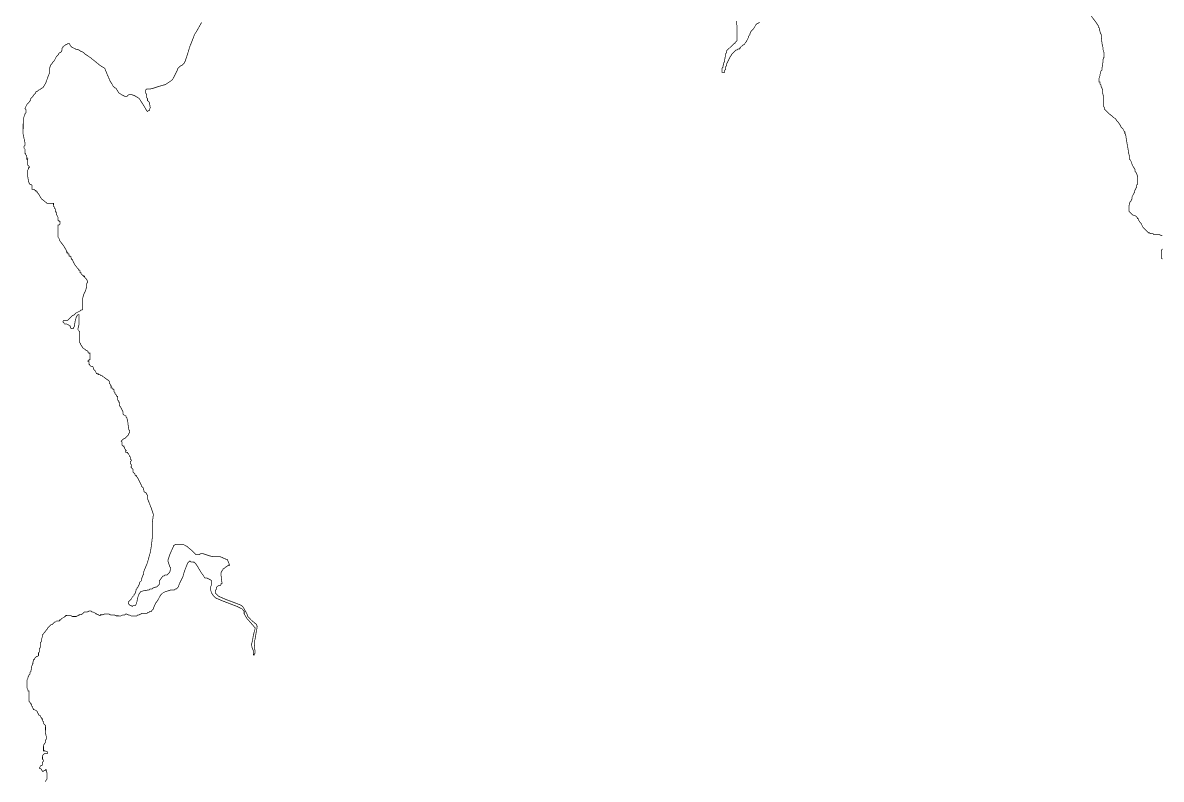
# Model space of a CAD drawing. Header units: metres. Extents: x 290190 to 339802, y 1811045 to 1991312.
# Drawn here: x 317083 to 321992, y 1872036 to 1875296 of the extents above; entities that cross this region are included whole.
import ezdxf

# ---------------------------------------------------------------- set-up
doc = ezdxf.new("R2010")
doc.units = ezdxf.units.M
doc.header["$MEASUREMENT"] = 0
doc.layers.add('HAZARDS LINE', color=1, linetype='Continuous')

msp = doc.modelspace()

# ---------------------------------------------------------------- linework, layer by layer
at = {"layer": 'HAZARDS LINE', "lineweight": 18}
for points in [[(317179.5, 1872025, 3.02, 3.02, 0), (317187.6, 1872037, 3.02, 3.02, 0), (317187.7, 1872049.1, 3.02, 3.02, 0), (317187.7, 1872061.1, 3.02, 3.02, 0), (317183.8, 1872073.2, 3.02, 3.02, 0), (317183.8, 1872077.3, 3.02, 3.02, 0), (317179.8, 1872077.3, 3.02, 3.02, 0), (317179.8, 1872073.3, 3.02, 3.02, 0), (317175.7, 1872073.3, 3.02, 3.02, 0), (317171.7, 1872069.3, 3.02, 3.02, 0), (317167.7, 1872069.3, 3.02, 3.02, 0), (317163.7, 1872077.4, 3.02, 3.02, 0), (317159.7, 1872081.5, 3.02, 3.02, 0), (317155.7, 1872081.5, 3.02, 3.02, 0), (317155.7, 1872085.5, 3.02, 3.02, 0), (317159.8, 1872093.5, 3.02, 3.02, 0), (317163.8, 1872093.5, 3.02, 3.02, 0), (317167.8, 1872097.5, 3.02, 3.02, 0), (317167.9, 1872101.5, 3.02, 3.02, 0), (317167.9, 1872109.6, 3.02, 3.02, 0), (317172, 1872113.6, 3.02, 3.02, 0), (317172, 1872117.6, 3.02, 3.02, 0), (317168, 1872121.7, 3.02, 3.02, 0), (317168, 1872129.7, 3.02, 3.02, 0), (317168.1, 1872133.8, 3.02, 3.02, 0), (317168.1, 1872137.8, 3.02, 3.02, 0), (317172.1, 1872141.8, 3.02, 3.02, 0), (317176.2, 1872145.8, 3.02, 3.02, 0), (317180.2, 1872145.8, 3.02, 3.02, 0), (317184.2, 1872145.7, 3.02, 3.02, 0), (317188.3, 1872145.7, 3.02, 3.02, 0), (317188.3, 1872149.7, 3.02, 3.02, 0), (317188.3, 1872153.8, 3.02, 3.02, 0), (317184.3, 1872153.8, 3.02, 3.02, 0), (317180.3, 1872157.8, 3.02, 3.02, 0), (317172.2, 1872157.9, 3.02, 3.02, 0), (317172.3, 1872161.9, 3.02, 3.02, 0), (317172.3, 1872170, 3.02, 3.02, 0), (317172.3, 1872174, 3.02, 3.02, 0), (317172.4, 1872178, 3.02, 3.02, 0), (317172.4, 1872182, 3.02, 3.02, 0), (317180.5, 1872194.1, 3.02, 3.02, 0), (317180.6, 1872202.1, 3.02, 3.02, 0), (317184.7, 1872210.2, 3.02, 3.02, 0), (317184.7, 1872218.2, 3.02, 3.02, 0), (317180.8, 1872234.3, 3.02, 3.02, 0), (317180.8, 1872238.4, 3.02, 3.02, 0), (317180.8, 1872242.4, 3.02, 3.02, 0), (317180.9, 1872250.5, 3.02, 3.02, 0), (317180.9, 1872254.5, 3.02, 3.02, 0), (317180.9, 1872258.5, 3.02, 3.02, 0), (317181, 1872262.5, 3.02, 3.02, 0), (317181, 1872266.6, 3.02, 3.02, 0), (317177, 1872270.6, 3.02, 3.02, 0), (317173, 1872274.7, 3.02, 3.02, 0), (317173, 1872278.7, 3.02, 3.02, 0), (317173, 1872282.7, 3.02, 3.02, 0), (317169, 1872286.8, 3.02, 3.02, 0), (317169.1, 1872294.8, 3.02, 3.02, 0), (317165.1, 1872294.8, 3.02, 3.02, 0), (317165.1, 1872298.9, 3.02, 3.02, 0), (317161.1, 1872302.9, 3.02, 3.02, 0), (317157.1, 1872311, 3.02, 3.02, 0), (317153.1, 1872311, 3.02, 3.02, 0), (317149.1, 1872319.1, 3.02, 3.02, 0), (317145.1, 1872323.2, 3.02, 3.02, 0), (317145.1, 1872327.2, 3.02, 3.02, 0), (317141.1, 1872331.2, 3.02, 3.02, 0), (317133.1, 1872335.3, 3.02, 3.02, 0), (317129.1, 1872335.3, 3.02, 3.02, 0), (317129.1, 1872339.4, 3.02, 3.02, 0), (317125.1, 1872343.4, 3.02, 3.02, 0), (317125.1, 1872347.5, 3.02, 3.02, 0), (317121.1, 1872351.5, 3.02, 3.02, 0), (317121.2, 1872355.5, 3.02, 3.02, 0), (317121.2, 1872359.6, 3.02, 3.02, 0), (317117.2, 1872359.6, 3.02, 3.02, 0), (317113.2, 1872367.7, 3.02, 3.02, 0), (317109.2, 1872371.7, 3.02, 3.02, 0), (317109.2, 1872375.7, 3.02, 3.02, 0), (317109.2, 1872379.8, 3.02, 3.02, 0), (317109.3, 1872383.8, 3.02, 3.02, 0), (317109.3, 1872387.8, 3.02, 3.02, 0), (317109.3, 1872395.9, 3.02, 3.02, 0), (317109.4, 1872403.9, 3.02, 3.02, 0), (317109.4, 1872408, 3.02, 3.02, 0), (317109.4, 1872412, 3.02, 3.02, 0), (317109.5, 1872416, 3.02, 3.02, 0), (317105.4, 1872416, 3.02, 3.02, 0), (317105.5, 1872420.1, 3.02, 3.02, 0), (317101.5, 1872428.1, 3.02, 3.02, 0), (317101.5, 1872432.2, 3.02, 3.02, 0), (317101.5, 1872436.2, 3.02, 3.02, 0), (317101.6, 1872444.2, 3.02, 3.02, 0), (317101.6, 1872448.3, 3.02, 3.02, 0), (317101.7, 1872456.3, 3.02, 3.02, 0), (317101.7, 1872460.4, 3.02, 3.02, 0), (317101.7, 1872464.4, 3.02, 3.02, 0), (317105.8, 1872472.4, 3.02, 3.02, 0), (317105.8, 1872476.4, 3.02, 3.02, 0), (317109.9, 1872484.5, 3.02, 3.02, 0), (317113.9, 1872488.5, 3.02, 3.02, 0), (317114, 1872496.5, 3.02, 3.02, 0), (317118, 1872500.5, 3.02, 3.02, 0), (317122.2, 1872524.7, 3.02, 3.02, 0), (317126.3, 1872532.7, 3.02, 3.02, 0), (317126.4, 1872540.7, 3.02, 3.02, 0), (317130.4, 1872548.8, 3.02, 3.02, 0), (317130.5, 1872552.8, 3.02, 3.02, 0), (317134.5, 1872552.8, 3.02, 3.02, 0), (317134.5, 1872556.8, 3.02, 3.02, 0), (317138.6, 1872560.8, 3.02, 3.02, 0), (317142.6, 1872564.8, 3.02, 3.02, 0), (317146.6, 1872564.8, 3.02, 3.02, 0), (317150.7, 1872568.8, 3.02, 3.02, 0), (317150.7, 1872572.8, 3.02, 3.02, 0), (317150.7, 1872576.8, 3.02, 3.02, 0), (317150.8, 1872580.9, 3.02, 3.02, 0), (317154.8, 1872584.9, 3.02, 3.02, 0), (317154.8, 1872588.9, 3.02, 3.02, 0), (317154.9, 1872596.9, 3.02, 3.02, 0), (317159, 1872605, 3.02, 3.02, 0), (317159.1, 1872625.1, 3.02, 3.02, 0), (317163.2, 1872629.1, 3.02, 3.02, 0), (317163.2, 1872637.2, 3.02, 3.02, 0), (317167.3, 1872649.2, 3.02, 3.02, 0), (317167.3, 1872653.2, 3.02, 3.02, 0), (317167.4, 1872657.3, 3.02, 3.02, 0), (317171.4, 1872661.3, 3.02, 3.02, 0), (317183.6, 1872677.3, 3.02, 3.02, 0), (317187.6, 1872681.3, 3.02, 3.02, 0), (317191.7, 1872689.3, 3.02, 3.02, 0), (317195.8, 1872693.3, 3.02, 3.02, 0), (317199.8, 1872697.3, 3.02, 3.02, 0), (317203.9, 1872701.3, 3.02, 3.02, 0), (317207.9, 1872701.3, 3.02, 3.02, 0), (317212, 1872705.3, 3.02, 3.02, 0), (317216, 1872709.3, 3.02, 3.02, 0), (317220.1, 1872713.3, 3.02, 3.02, 0), (317224.1, 1872713.3, 3.02, 3.02, 0), (317228.1, 1872717.3, 3.02, 3.02, 0), (317240.2, 1872717.2, 3.02, 3.02, 0), (317240.2, 1872721.2, 3.02, 3.02, 0), (317244.3, 1872721.2, 3.02, 3.02, 0), (317248.3, 1872725.2, 3.02, 3.02, 0), (317252.4, 1872729.2, 3.02, 3.02, 0), (317260.4, 1872733.2, 3.02, 3.02, 0), (317264.5, 1872737.2, 3.02, 3.02, 0), (317268.5, 1872737.2, 3.02, 3.02, 0), (317268.5, 1872741.2, 3.02, 3.02, 0), (317272.6, 1872741.2, 3.02, 3.02, 0), (317276.6, 1872741.1, 3.02, 3.02, 0), (317284.7, 1872741.1, 3.02, 3.02, 0), (317288.7, 1872741.1, 3.02, 3.02, 0), (317296.7, 1872737, 3.02, 3.02, 0), (317304.8, 1872736.9, 3.02, 3.02, 0), (317308.8, 1872736.9, 3.02, 3.02, 0), (317312.8, 1872736.9, 3.02, 3.02, 0), (317320.9, 1872740.9, 3.02, 3.02, 0), (317324.9, 1872740.8, 3.02, 3.02, 0), (317324.9, 1872744.9, 3.02, 3.02, 0), (317329, 1872744.8, 3.02, 3.02, 0), (317333, 1872744.8, 3.02, 3.02, 0), (317341.1, 1872748.8, 3.02, 3.02, 0), (317345.1, 1872752.8, 3.02, 3.02, 0), (317349.2, 1872756.8, 3.02, 3.02, 0), (317353.2, 1872756.8, 3.02, 3.02, 0), (317357.2, 1872756.7, 3.02, 3.02, 0), (317361.3, 1872756.7, 3.02, 3.02, 0), (317369.3, 1872760.7, 3.02, 3.02, 0), (317377.4, 1872760.6, 3.02, 3.02, 0), (317381.4, 1872756.6, 3.02, 3.02, 0), (317385.4, 1872756.6, 3.02, 3.02, 0), (317393.4, 1872752.5, 3.02, 3.02, 0), (317397.4, 1872748.4, 3.02, 3.02, 0), (317401.5, 1872748.4, 3.02, 3.02, 0), (317405.5, 1872744.3, 3.02, 3.02, 0), (317409.5, 1872744.3, 3.02, 3.02, 0), (317413.5, 1872740.3, 3.02, 3.02, 0), (317417.5, 1872740.2, 3.02, 3.02, 0), (317417.5, 1872744.3, 3.02, 3.02, 0), (317421.6, 1872744.2, 3.02, 3.02, 0), (317425.6, 1872744.2, 3.02, 3.02, 0), (317437.7, 1872748.2, 3.02, 3.02, 0), (317441.7, 1872748.1, 3.02, 3.02, 0), (317445.7, 1872748.1, 3.02, 3.02, 0), (317449.8, 1872748.1, 3.02, 3.02, 0), (317453.8, 1872748.1, 3.02, 3.02, 0), (317461.8, 1872744, 3.02, 3.02, 0), (317469.9, 1872743.9, 3.02, 3.02, 0), (317477.9, 1872743.9, 3.02, 3.02, 0), (317486, 1872739.8, 3.02, 3.02, 0), (317494, 1872739.8, 3.02, 3.02, 0), (317498, 1872739.7, 3.02, 3.02, 0), (317502.1, 1872739.7, 3.02, 3.02, 0), (317506.1, 1872739.7, 3.02, 3.02, 0), (317514.2, 1872743.7, 3.02, 3.02, 0), (317522.2, 1872743.6, 3.02, 3.02, 0), (317526.3, 1872747.6, 3.02, 3.02, 0), (317530.3, 1872747.6, 3.02, 3.02, 0), (317538.3, 1872743.5, 3.02, 3.02, 0), (317542.4, 1872743.5, 3.02, 3.02, 0), (317550.4, 1872739.4, 3.02, 3.02, 0), (317554.4, 1872739.4, 3.02, 3.02, 0), (317558.4, 1872739.3, 3.02, 3.02, 0), (317562.5, 1872739.3, 3.02, 3.02, 0), (317566.5, 1872739.3, 3.02, 3.02, 0), (317574.5, 1872739.2, 3.02, 3.02, 0), (317578.6, 1872743.2, 3.02, 3.02, 0), (317582.6, 1872743.2, 3.02, 3.02, 0), (317590.7, 1872747.2, 3.02, 3.02, 0), (317598.8, 1872751.2, 3.02, 3.02, 0), (317602.8, 1872751.1, 3.02, 3.02, 0), (317606.8, 1872751.1, 3.02, 3.02, 0), (317610.8, 1872751.1, 3.02, 3.02, 0), (317614.9, 1872751.1, 3.02, 3.02, 0), (317618.9, 1872751, 3.02, 3.02, 0), (317623, 1872755, 3.02, 3.02, 0), (317627, 1872755, 3.02, 3.02, 0), (317631, 1872759, 3.02, 3.02, 0), (317635.1, 1872759, 3.02, 3.02, 0), (317639.1, 1872759, 3.02, 3.02, 0), (317639.1, 1872763, 3.02, 3.02, 0), (317643.2, 1872767, 3.02, 3.02, 0), (317647.2, 1872771, 3.02, 3.02, 0), (317647.2, 1872775, 3.02, 3.02, 0), (317651.3, 1872783.1, 3.02, 3.02, 0), (317655.4, 1872795.1, 3.02, 3.02, 0), (317659.5, 1872799.1, 3.02, 3.02, 0), (317667.6, 1872811.1, 3.02, 3.02, 0), (317671.7, 1872819.2, 3.02, 3.02, 0), (317675.8, 1872827.2, 3.02, 3.02, 0), (317679.8, 1872831.2, 3.02, 3.02, 0), (317687.9, 1872839.2, 3.02, 3.02, 0), (317696, 1872843.2, 3.02, 3.02, 0), (317708.1, 1872847.1, 3.02, 3.02, 0), (317720.2, 1872851.1, 3.02, 3.02, 0), (317724.2, 1872851.1, 3.02, 3.02, 0), (317728.2, 1872851, 3.02, 3.02, 0), (317732.3, 1872851, 3.02, 3.02, 0), (317736.3, 1872851, 3.02, 3.02, 0), (317740.3, 1872855, 3.02, 3.02, 0), (317744.4, 1872855, 3.02, 3.02, 0), (317748.4, 1872859, 3.02, 3.02, 0), (317752.5, 1872863, 3.02, 3.02, 0), (317760.7, 1872883, 3.02, 3.02, 0), (317772.9, 1872907.1, 3.02, 3.02, 0), (317781.1, 1872935.3, 3.02, 3.02, 0), (317789.3, 1872955.3, 3.02, 3.02, 0), (317793.4, 1872967.4, 3.02, 3.02, 0), (317801.5, 1872975.4, 3.02, 3.02, 0), (317805.5, 1872975.4, 3.02, 3.02, 0), (317809.5, 1872971.3, 3.02, 3.02, 0), (317821.6, 1872971.2, 3.02, 3.02, 0), (317829.6, 1872963.1, 3.02, 3.02, 0), (317837.6, 1872951, 3.02, 3.02, 0), (317849.5, 1872930.8, 3.02, 3.02, 0), (317857.5, 1872918.7, 3.02, 3.02, 0), (317861.5, 1872914.6, 3.02, 3.02, 0), (317865.5, 1872906.5, 3.02, 3.02, 0), (317869.5, 1872902.5, 3.02, 3.02, 0), (317873.5, 1872902.5, 3.02, 3.02, 0), (317877.5, 1872902.4, 3.02, 3.02, 0), (317885.6, 1872898.4, 3.02, 3.02, 0), (317893.6, 1872894.3, 3.02, 3.02, 0), (317897.6, 1872890.2, 3.02, 3.02, 0), (317897.6, 1872886.2, 3.02, 3.02, 0), (317897.5, 1872878.1, 3.02, 3.02, 0), (317897.5, 1872874.1, 3.02, 3.02, 0), (317893.4, 1872866.1, 3.02, 3.02, 0), (317893.4, 1872858, 3.02, 3.02, 0), (317893.3, 1872850, 3.02, 3.02, 0), (317897.3, 1872837.9, 3.02, 3.02, 0), (317905.2, 1872825.7, 3.02, 3.02, 0), (317913.2, 1872817.6, 3.02, 3.02, 0), (317941.3, 1872805.4, 3.02, 3.02, 0), (317973.5, 1872793.1, 3.02, 3.02, 0), (318005.6, 1872780.8, 3.02, 3.02, 0), (318021.7, 1872772.7, 3.02, 3.02, 0), (318025.7, 1872772.6, 3.02, 3.02, 0), (318029.7, 1872768.6, 3.02, 3.02, 0), (318033.7, 1872764.5, 3.02, 3.02, 0), (318037.7, 1872760.5, 3.02, 3.02, 0), (318037.6, 1872748.4, 3.02, 3.02, 0), (318049.6, 1872728.2, 3.02, 3.02, 0), (318053.6, 1872724.1, 3.02, 3.02, 0), (318081.6, 1872691.7, 3.02, 3.02, 0), (318085.6, 1872687.7, 3.02, 3.02, 0), (318077.3, 1872655.5, 3.02, 3.02, 0), (318073.1, 1872631.4, 3.02, 3.02, 0), (318069, 1872615.3, 3.02, 3.02, 0), (318072.9, 1872599.2, 3.02, 3.02, 0), (318076.9, 1872591.1, 3.02, 3.02, 0), (318076.8, 1872575, 3.02, 3.02, 0), (318076.8, 1872571, 3.02, 3.02, 0), (318080.8, 1872570.9, 3.02, 3.02, 0), (318080.8, 1872575, 3.02, 3.02, 0), (318084.9, 1872579, 3.02, 3.02, 0), (318081.1, 1872623.3, 3.02, 3.02, 0), (318085.3, 1872643.4, 3.02, 3.02, 0), (318089.4, 1872667.5, 3.02, 3.02, 0), (318093.6, 1872691.7, 3.02, 3.02, 0), (318093.7, 1872695.7, 3.02, 3.02, 0), (318089.7, 1872703.8, 3.02, 3.02, 0), (318069.7, 1872720, 3.02, 3.02, 0), (318053.6, 1872736.2, 3.02, 3.02, 0), (318049.7, 1872748.3, 3.02, 3.02, 0), (318033.8, 1872776.6, 3.02, 3.02, 0), (318025.8, 1872784.7, 3.02, 3.02, 0), (318005.7, 1872792.9, 3.02, 3.02, 0), (317961.5, 1872809.3, 3.02, 3.02, 0), (317933.4, 1872821.5, 3.02, 3.02, 0), (317925.4, 1872825.6, 3.02, 3.02, 0), (317917.4, 1872833.7, 3.02, 3.02, 0), (317913.4, 1872837.8, 3.02, 3.02, 0), (317913.4, 1872845.8, 3.02, 3.02, 0), (317913.4, 1872849.9, 3.02, 3.02, 0), (317917.5, 1872853.9, 3.02, 3.02, 0), (317917.5, 1872857.9, 3.02, 3.02, 0), (317917.5, 1872861.9, 3.02, 3.02, 0), (317921.6, 1872865.9, 3.02, 3.02, 0), (317925.7, 1872869.9, 3.02, 3.02, 0), (317929.7, 1872869.9, 3.02, 3.02, 0), (317933.7, 1872869.9, 3.02, 3.02, 0), (317937.8, 1872873.9, 3.02, 3.02, 0), (317937.8, 1872877.9, 3.02, 3.02, 0), (317941.8, 1872877.9, 3.02, 3.02, 0), (317941.8, 1872881.9, 3.02, 3.02, 0), (317938, 1872914.1, 3.02, 3.02, 0), (317938, 1872918.2, 3.02, 3.02, 0), (317938.1, 1872926.2, 3.02, 3.02, 0), (317942.2, 1872934.2, 3.02, 3.02, 0), (317946.2, 1872938.2, 3.02, 3.02, 0), (317946.2, 1872942.3, 3.02, 3.02, 0), (317954.3, 1872946.2, 3.02, 3.02, 0), (317958.4, 1872950.2, 3.02, 3.02, 0), (317970.5, 1872958.2, 3.02, 3.02, 0), (317974.5, 1872958.2, 3.02, 3.02, 0), (317970.6, 1872970.3, 3.02, 3.02, 0), (317966.6, 1872978.4, 3.02, 3.02, 0), (317966.6, 1872982.4, 3.02, 3.02, 0), (317962.6, 1872982.4, 3.02, 3.02, 0), (317934.5, 1872994.7, 3.02, 3.02, 0), (317926.4, 1872994.7, 3.02, 3.02, 0), (317902.3, 1872994.9, 3.02, 3.02, 0), (317886.2, 1872999, 3.02, 3.02, 0), (317862.1, 1873007.2, 3.02, 3.02, 0), (317858.1, 1873007.3, 3.02, 3.02, 0), (317854.1, 1873007.3, 3.02, 3.02, 0), (317850, 1873007.3, 3.02, 3.02, 0), (317841.9, 1873003.3, 3.02, 3.02, 0), (317837.9, 1873003.4, 3.02, 3.02, 0), (317833.9, 1873003.4, 3.02, 3.02, 0), (317829.9, 1873003.4, 3.02, 3.02, 0), (317813.9, 1873019.6, 3.02, 3.02, 0), (317789.8, 1873039.9, 3.02, 3.02, 0), (317773.8, 1873048.1, 3.02, 3.02, 0), (317769.8, 1873048.1, 3.02, 3.02, 0), (317761.7, 1873048.1, 3.02, 3.02, 0), (317741.6, 1873048.3, 3.02, 3.02, 0), (317737.5, 1873044.3, 3.02, 3.02, 0), (317733.5, 1873044.3, 3.02, 3.02, 0), (317733.5, 1873040.3, 3.02, 3.02, 0), (317729.4, 1873032.2, 3.02, 3.02, 0), (317717.1, 1873004.1, 3.02, 3.02, 0), (317708.9, 1872980, 3.02, 3.02, 0), (317708.9, 1872976, 3.02, 3.02, 0), (317716.8, 1872951.8, 3.02, 3.02, 0), (317720.8, 1872947.7, 3.02, 3.02, 0), (317720.8, 1872943.7, 3.02, 3.02, 0), (317716.7, 1872927.6, 3.02, 3.02, 0), (317712.6, 1872923.6, 3.02, 3.02, 0), (317704.5, 1872915.6, 3.02, 3.02, 0), (317696.4, 1872915.7, 3.02, 3.02, 0), (317692.4, 1872911.7, 3.02, 3.02, 0), (317688.4, 1872911.7, 3.02, 3.02, 0), (317684.3, 1872907.7, 3.02, 3.02, 0), (317676.2, 1872895.7, 3.02, 3.02, 0), (317672.1, 1872891.7, 3.02, 3.02, 0), (317672.1, 1872887.6, 3.02, 3.02, 0), (317672.1, 1872883.6, 3.02, 3.02, 0), (317672.1, 1872879.6, 3.02, 3.02, 0), (317672, 1872875.5, 3.02, 3.02, 0), (317668, 1872871.5, 3.02, 3.02, 0), (317659.9, 1872863.5, 3.02, 3.02, 0), (317655.8, 1872863.6, 3.02, 3.02, 0), (317643.7, 1872859.6, 3.02, 3.02, 0), (317639.7, 1872855.6, 3.02, 3.02, 0), (317631.6, 1872855.7, 3.02, 3.02, 0), (317627.6, 1872851.7, 3.02, 3.02, 0), (317603.4, 1872847.8, 3.02, 3.02, 0), (317591.3, 1872843.8, 3.02, 3.02, 0), (317583.2, 1872831.8, 3.02, 3.02, 0), (317579.1, 1872819.8, 3.02, 3.02, 0), (317574.9, 1872799.6, 3.02, 3.02, 0), (317570.8, 1872787.6, 3.02, 3.02, 0), (317566.8, 1872783.6, 3.02, 3.02, 0), (317562.7, 1872783.6, 3.02, 3.02, 0), (317558.7, 1872783.6, 3.02, 3.02, 0), (317554.7, 1872779.6, 3.02, 3.02, 0), (317550.7, 1872783.7, 3.02, 3.02, 0), (317546.6, 1872783.7, 3.02, 3.02, 0), (317542.6, 1872787.8, 3.02, 3.02, 0), (317538.6, 1872791.8, 3.02, 3.02, 0), (317538.7, 1872795.9, 3.02, 3.02, 0), (317538.7, 1872799.9, 3.02, 3.02, 0), (317542.7, 1872803.9, 3.02, 3.02, 0), (317546.8, 1872807.9, 3.02, 3.02, 0), (317550.8, 1872811.9, 3.02, 3.02, 0), (317554.9, 1872819.9, 3.02, 3.02, 0), (317559, 1872823.9, 3.02, 3.02, 0), (317563, 1872827.9, 3.02, 3.02, 0), (317563, 1872831.9, 3.02, 3.02, 0), (317567.1, 1872835.9, 3.02, 3.02, 0), (317571.2, 1872848, 3.02, 3.02, 0), (317571.2, 1872852, 3.02, 3.02, 0), (317575.3, 1872856, 3.02, 3.02, 0), (317575.3, 1872860.1, 3.02, 3.02, 0), (317579.4, 1872864.1, 3.02, 3.02, 0), (317587.5, 1872880.1, 3.02, 3.02, 0), (317587.5, 1872884.1, 3.02, 3.02, 0), (317591.6, 1872888.1, 3.02, 3.02, 0), (317595.6, 1872892.1, 3.02, 3.02, 0), (317595.7, 1872896.2, 3.02, 3.02, 0), (317595.7, 1872900.2, 3.02, 3.02, 0), (317599.8, 1872912.2, 3.02, 3.02, 0), (317603.9, 1872920.3, 3.02, 3.02, 0), (317603.9, 1872924.3, 3.02, 3.02, 0), (317603.9, 1872928.3, 3.02, 3.02, 0), (317620.3, 1872968.5, 3.02, 3.02, 0), (317632.6, 1873012.7, 3.02, 3.02, 0), (317636.8, 1873036.8, 3.02, 3.02, 0), (317641.1, 1873073.1, 3.02, 3.02, 0), (317641.5, 1873137.5, 3.02, 3.02, 0), (317645.7, 1873173.7, 3.02, 3.02, 0), (317645.8, 1873177.7, 3.02, 3.02, 0), (317641.8, 1873189.8, 3.02, 3.02, 0), (317637.9, 1873201.9, 3.02, 3.02, 0), (317622, 1873242.3, 3.02, 3.02, 0), (317622, 1873246.3, 3.02, 3.02, 0), (317622.1, 1873250.4, 3.02, 3.02, 0), (317622.1, 1873254.4, 3.02, 3.02, 0), (317622.1, 1873258.4, 3.02, 3.02, 0), (317618.1, 1873262.5, 3.02, 3.02, 0), (317614.1, 1873270.6, 3.02, 3.02, 0), (317606.1, 1873274.6, 3.02, 3.02, 0), (317606.1, 1873278.7, 3.02, 3.02, 0), (317602.2, 1873286.7, 3.02, 3.02, 0), (317602.2, 1873290.8, 3.02, 3.02, 0), (317598.2, 1873294.8, 3.02, 3.02, 0), (317594.2, 1873298.9, 3.02, 3.02, 0), (317594.2, 1873302.9, 3.02, 3.02, 0), (317590.2, 1873311, 3.02, 3.02, 0), (317586.3, 1873319.1, 3.02, 3.02, 0), (317582.3, 1873327.1, 3.02, 3.02, 0), (317578.3, 1873335.2, 3.02, 3.02, 0), (317574.3, 1873339.3, 3.02, 3.02, 0), (317574.3, 1873343.3, 3.02, 3.02, 0), (317570.3, 1873343.3, 3.02, 3.02, 0), (317566.3, 1873347.4, 3.02, 3.02, 0), (317566.3, 1873351.4, 3.02, 3.02, 0), (317562.3, 1873355.4, 3.02, 3.02, 0), (317558.3, 1873359.5, 3.02, 3.02, 0), (317558.4, 1873363.5, 3.02, 3.02, 0), (317558.4, 1873367.6, 3.02, 3.02, 0), (317558.4, 1873371.6, 3.02, 3.02, 0), (317554.4, 1873375.6, 3.02, 3.02, 0), (317550.4, 1873379.7, 3.02, 3.02, 0), (317550.4, 1873383.7, 3.02, 3.02, 0), (317550.5, 1873387.7, 3.02, 3.02, 0), (317550.5, 1873391.8, 3.02, 3.02, 0), (317546.5, 1873395.8, 3.02, 3.02, 0), (317546.5, 1873399.8, 3.02, 3.02, 0), (317546.5, 1873403.9, 3.02, 3.02, 0), (317550.6, 1873407.9, 3.02, 3.02, 0), (317550.6, 1873411.9, 3.02, 3.02, 0), (317546.6, 1873416, 3.02, 3.02, 0), (317546.6, 1873420, 3.02, 3.02, 0), (317546.7, 1873424, 3.02, 3.02, 0), (317542.7, 1873428.1, 3.02, 3.02, 0), (317542.7, 1873432.1, 3.02, 3.02, 0), (317538.7, 1873436.1, 3.02, 3.02, 0), (317538.7, 1873440.2, 3.02, 3.02, 0), (317534.7, 1873440.2, 3.02, 3.02, 0), (317534.7, 1873444.2, 3.02, 3.02, 0), (317530.7, 1873444.2, 3.02, 3.02, 0), (317526.7, 1873444.3, 3.02, 3.02, 0), (317526.7, 1873448.3, 3.02, 3.02, 0), (317530.7, 1873452.3, 3.02, 3.02, 0), (317526.7, 1873452.3, 3.02, 3.02, 0), (317526.7, 1873456.3, 3.02, 3.02, 0), (317522.7, 1873460.4, 3.02, 3.02, 0), (317522.8, 1873464.4, 3.02, 3.02, 0), (317518.8, 1873468.5, 3.02, 3.02, 0), (317518.8, 1873472.5, 3.02, 3.02, 0), (317514.8, 1873472.5, 3.02, 3.02, 0), (317510.8, 1873476.6, 3.02, 3.02, 0), (317510.8, 1873480.6, 3.02, 3.02, 0), (317510.8, 1873484.6, 3.02, 3.02, 0), (317510.8, 1873488.7, 3.02, 3.02, 0), (317506.8, 1873492.7, 3.02, 3.02, 0), (317510.9, 1873496.7, 3.02, 3.02, 0), (317514.9, 1873500.7, 3.02, 3.02, 0), (317523, 1873504.7, 3.02, 3.02, 0), (317527.1, 1873508.7, 3.02, 3.02, 0), (317531.1, 1873512.7, 3.02, 3.02, 0), (317535.2, 1873516.7, 3.02, 3.02, 0), (317539.2, 1873520.7, 3.02, 3.02, 0), (317539.3, 1873524.7, 3.02, 3.02, 0), (317543.3, 1873528.7, 3.02, 3.02, 0), (317543.3, 1873532.8, 3.02, 3.02, 0), (317543.4, 1873536.8, 3.02, 3.02, 0), (317539.4, 1873544.9, 3.02, 3.02, 0), (317535.6, 1873577.1, 3.02, 3.02, 0), (317531.6, 1873593.2, 3.02, 3.02, 0), (317527.6, 1873597.3, 3.02, 3.02, 0), (317527.7, 1873601.3, 3.02, 3.02, 0), (317519.6, 1873605.4, 3.02, 3.02, 0), (317515.6, 1873609.4, 3.02, 3.02, 0), (317515.7, 1873617.5, 3.02, 3.02, 0), (317507.7, 1873633.7, 3.02, 3.02, 0), (317503.8, 1873641.7, 3.02, 3.02, 0), (317499.8, 1873645.8, 3.02, 3.02, 0), (317499.8, 1873653.8, 3.02, 3.02, 0), (317499.8, 1873657.9, 3.02, 3.02, 0), (317499.9, 1873661.9, 3.02, 3.02, 0), (317495.8, 1873661.9, 3.02, 3.02, 0), (317495.9, 1873665.9, 3.02, 3.02, 0), (317491.9, 1873670, 3.02, 3.02, 0), (317491.9, 1873674, 3.02, 3.02, 0), (317491.9, 1873682.1, 3.02, 3.02, 0), (317492, 1873686.1, 3.02, 3.02, 0), (317487.9, 1873686.1, 3.02, 3.02, 0), (317488, 1873690.2, 3.02, 3.02, 0), (317484, 1873694.2, 3.02, 3.02, 0), (317480, 1873698.3, 3.02, 3.02, 0), (317480, 1873702.3, 3.02, 3.02, 0), (317476, 1873706.3, 3.02, 3.02, 0), (317476, 1873710.4, 3.02, 3.02, 0), (317476, 1873714.4, 3.02, 3.02, 0), (317472, 1873714.4, 3.02, 3.02, 0), (317472, 1873718.4, 3.02, 3.02, 0), (317468, 1873722.5, 3.02, 3.02, 0), (317464, 1873722.5, 3.02, 3.02, 0), (317464.1, 1873730.6, 3.02, 3.02, 0), (317460.1, 1873734.6, 3.02, 3.02, 0), (317460.1, 1873738.7, 3.02, 3.02, 0), (317456.1, 1873742.7, 3.02, 3.02, 0), (317456.1, 1873746.7, 3.02, 3.02, 0), (317456.1, 1873750.8, 3.02, 3.02, 0), (317452.1, 1873754.8, 3.02, 3.02, 0), (317440.1, 1873762.9, 3.02, 3.02, 0), (317436.1, 1873767, 3.02, 3.02, 0), (317428.1, 1873771.1, 3.02, 3.02, 0), (317424.1, 1873775.1, 3.02, 3.02, 0), (317420, 1873775.2, 3.02, 3.02, 0), (317416, 1873779.2, 3.02, 3.02, 0), (317408, 1873779.3, 3.02, 3.02, 0), (317408, 1873783.3, 3.02, 3.02, 0), (317404, 1873783.3, 3.02, 3.02, 0), (317400, 1873783.3, 3.02, 3.02, 0), (317400, 1873787.4, 3.02, 3.02, 0), (317396, 1873791.4, 3.02, 3.02, 0), (317396, 1873795.4, 3.02, 3.02, 0), (317388, 1873803.5, 3.02, 3.02, 0), (317388, 1873807.6, 3.02, 3.02, 0), (317384.1, 1873815.7, 3.02, 3.02, 0), (317376, 1873815.7, 3.02, 3.02, 0), (317372, 1873819.8, 3.02, 3.02, 0), (317372, 1873823.8, 3.02, 3.02, 0), (317368, 1873823.8, 3.02, 3.02, 0), (317368, 1873827.8, 3.02, 3.02, 0), (317368.1, 1873835.9, 3.02, 3.02, 0), (317364.1, 1873835.9, 3.02, 3.02, 0), (317364.1, 1873839.9, 3.02, 3.02, 0), (317368.1, 1873839.9, 3.02, 3.02, 0), (317368.1, 1873843.9, 3.02, 3.02, 0), (317372.2, 1873843.9, 3.02, 3.02, 0), (317372.2, 1873847.9, 3.02, 3.02, 0), (317372.2, 1873852, 3.02, 3.02, 0), (317372.3, 1873860, 3.02, 3.02, 0), (317372.3, 1873864.1, 3.02, 3.02, 0), (317372.3, 1873868.1, 3.02, 3.02, 0), (317372.3, 1873872.1, 3.02, 3.02, 0), (317368.3, 1873872.1, 3.02, 3.02, 0), (317364.3, 1873876.2, 3.02, 3.02, 0), (317364.3, 1873880.2, 3.02, 3.02, 0), (317356.3, 1873884.3, 3.02, 3.02, 0), (317340.3, 1873896.5, 3.02, 3.02, 0), (317336.3, 1873904.5, 3.02, 3.02, 0), (317332.3, 1873908.6, 3.02, 3.02, 0), (317332.3, 1873912.6, 3.02, 3.02, 0), (317328.3, 1873916.7, 3.02, 3.02, 0), (317328.4, 1873924.7, 3.02, 3.02, 0), (317328.5, 1873940.8, 3.02, 3.02, 0), (317328.6, 1873952.9, 3.02, 3.02, 0), (317328.6, 1873965, 3.02, 3.02, 0), (317324.6, 1873969.1, 3.02, 3.02, 0), (317320.6, 1873973.1, 3.02, 3.02, 0), (317320.7, 1873977.1, 3.02, 3.02, 0), (317324.8, 1873993.2, 3.02, 3.02, 0), (317325, 1874017.4, 3.02, 3.02, 0), (317325.1, 1874033.5, 3.02, 3.02, 0), (317325.1, 1874037.5, 3.02, 3.02, 0), (317321.1, 1874037.5, 3.02, 3.02, 0), (317317, 1874033.5, 3.02, 3.02, 0), (317312.9, 1874025.5, 3.02, 3.02, 0), (317308.8, 1874009.4, 3.02, 3.02, 0), (317304.6, 1873985.3, 3.02, 3.02, 0), (317300.6, 1873981.3, 3.02, 3.02, 0), (317300.5, 1873977.3, 3.02, 3.02, 0), (317296.5, 1873977.3, 3.02, 3.02, 0), (317292.5, 1873977.3, 3.02, 3.02, 0), (317288.5, 1873981.4, 3.02, 3.02, 0), (317288.5, 1873985.4, 3.02, 3.02, 0), (317288.5, 1873989.4, 3.02, 3.02, 0), (317284.5, 1873989.4, 3.02, 3.02, 0), (317280.5, 1873993.5, 3.02, 3.02, 0), (317272.5, 1873997.6, 3.02, 3.02, 0), (317264.4, 1873997.6, 3.02, 3.02, 0), (317260.4, 1874001.7, 3.02, 3.02, 0), (317256.4, 1874005.7, 3.02, 3.02, 0), (317256.5, 1874009.8, 3.02, 3.02, 0), (317260.5, 1874013.8, 3.02, 3.02, 0), (317264.5, 1874013.7, 3.02, 3.02, 0), (317272.6, 1874013.7, 3.02, 3.02, 0), (317276.6, 1874013.7, 3.02, 3.02, 0), (317280.7, 1874017.7, 3.02, 3.02, 0), (317284.7, 1874021.7, 3.02, 3.02, 0), (317292.8, 1874029.7, 3.02, 3.02, 0), (317296.9, 1874033.7, 3.02, 3.02, 0), (317304.9, 1874037.6, 3.02, 3.02, 0), (317309, 1874041.6, 3.02, 3.02, 0), (317313.1, 1874045.6, 3.02, 3.02, 0), (317321.1, 1874049.6, 3.02, 3.02, 0), (317329.2, 1874053.6, 3.02, 3.02, 0), (317333.3, 1874057.6, 3.02, 3.02, 0), (317337.3, 1874057.6, 3.02, 3.02, 0), (317341.3, 1874061.6, 3.02, 3.02, 0), (317341.4, 1874069.6, 3.02, 3.02, 0), (317341.5, 1874089.8, 3.02, 3.02, 0), (317341.6, 1874109.9, 3.02, 3.02, 0), (317345.8, 1874126, 3.02, 3.02, 0), (317353.9, 1874142, 3.02, 3.02, 0), (317358.1, 1874158.1, 3.02, 3.02, 0), (317358.1, 1874170.2, 3.02, 3.02, 0), (317362.2, 1874178.2, 3.02, 3.02, 0), (317362.2, 1874182.2, 3.02, 3.02, 0), (317358.3, 1874190.3, 3.02, 3.02, 0), (317350.3, 1874198.4, 3.02, 3.02, 0), (317350.3, 1874202.5, 3.02, 3.02, 0), (317346.3, 1874202.5, 3.02, 3.02, 0), (317346.3, 1874206.5, 3.02, 3.02, 0), (317342.3, 1874206.5, 3.02, 3.02, 0), (317338.3, 1874210.6, 3.02, 3.02, 0), (317334.3, 1874214.6, 3.02, 3.02, 0), (317334.3, 1874218.7, 3.02, 3.02, 0), (317330.3, 1874218.7, 3.02, 3.02, 0), (317330.3, 1874222.7, 3.02, 3.02, 0), (317330.3, 1874226.7, 3.02, 3.02, 0), (317326.3, 1874230.8, 3.02, 3.02, 0), (317322.3, 1874230.8, 3.02, 3.02, 0), (317322.3, 1874234.8, 3.02, 3.02, 0), (317318.3, 1874238.9, 3.02, 3.02, 0), (317306.3, 1874255.1, 3.02, 3.02, 0), (317298.4, 1874271.2, 3.02, 3.02, 0), (317298.4, 1874275.3, 3.02, 3.02, 0), (317294.4, 1874275.3, 3.02, 3.02, 0), (317294.4, 1874279.3, 3.02, 3.02, 0), (317290.4, 1874283.4, 3.02, 3.02, 0), (317290.4, 1874287.4, 3.02, 3.02, 0), (317286.4, 1874287.4, 3.02, 3.02, 0), (317286.4, 1874291.5, 3.02, 3.02, 0), (317282.4, 1874291.5, 3.02, 3.02, 0), (317282.4, 1874295.5, 3.02, 3.02, 0), (317282.4, 1874299.5, 3.02, 3.02, 0), (317278.4, 1874299.6, 3.02, 3.02, 0), (317278.4, 1874303.6, 3.02, 3.02, 0), (317274.4, 1874303.6, 3.02, 3.02, 0), (317274.4, 1874307.6, 3.02, 3.02, 0), (317270.4, 1874307.7, 3.02, 3.02, 0), (317270.4, 1874311.7, 3.02, 3.02, 0), (317270.5, 1874315.7, 3.02, 3.02, 0), (317258.5, 1874335.9, 3.02, 3.02, 0), (317242.5, 1874356.2, 3.02, 3.02, 0), (317238.6, 1874368.3, 3.02, 3.02, 0), (317234.6, 1874372.3, 3.02, 3.02, 0), (317234.7, 1874384.4, 3.02, 3.02, 0), (317234.8, 1874408.6, 3.02, 3.02, 0), (317234.9, 1874420.6, 3.02, 3.02, 0), (317234.9, 1874424.7, 3.02, 3.02, 0), (317239, 1874424.6, 3.02, 3.02, 0), (317243, 1874428.6, 3.02, 3.02, 0), (317243, 1874432.7, 3.02, 3.02, 0), (317243.1, 1874436.7, 3.02, 3.02, 0), (317243.1, 1874440.7, 3.02, 3.02, 0), (317239.1, 1874440.8, 3.02, 3.02, 0), (317239.1, 1874444.8, 3.02, 3.02, 0), (317235.1, 1874444.8, 3.02, 3.02, 0), (317235.1, 1874448.8, 3.02, 3.02, 0), (317235.1, 1874452.9, 3.02, 3.02, 0), (317235.1, 1874456.9, 3.02, 3.02, 0), (317231.2, 1874465, 3.02, 3.02, 0), (317227.2, 1874469, 3.02, 3.02, 0), (317227.2, 1874473, 3.02, 3.02, 0), (317227.2, 1874477.1, 3.02, 3.02, 0), (317227.2, 1874481.1, 3.02, 3.02, 0), (317223.2, 1874481.1, 3.02, 3.02, 0), (317223.2, 1874485.1, 3.02, 3.02, 0), (317223.3, 1874489.2, 3.02, 3.02, 0), (317223.3, 1874493.2, 3.02, 3.02, 0), (317219.3, 1874497.3, 3.02, 3.02, 0), (317219.3, 1874501.3, 3.02, 3.02, 0), (317215.3, 1874505.3, 3.02, 3.02, 0), (317215.3, 1874509.4, 3.02, 3.02, 0), (317215.4, 1874513.4, 3.02, 3.02, 0), (317215.4, 1874517.4, 3.02, 3.02, 0), (317211.4, 1874517.4, 3.02, 3.02, 0), (317207.3, 1874517.5, 3.02, 3.02, 0), (317203.3, 1874517.5, 3.02, 3.02, 0), (317199.3, 1874517.5, 3.02, 3.02, 0), (317195.3, 1874517.5, 3.02, 3.02, 0), (317191.2, 1874517.6, 3.02, 3.02, 0), (317187.2, 1874517.6, 3.02, 3.02, 0), (317183.2, 1874521.6, 3.02, 3.02, 0), (317163.2, 1874537.9, 3.02, 3.02, 0), (317151.2, 1874558.1, 3.02, 3.02, 0), (317147.2, 1874562.1, 3.02, 3.02, 0), (317147.2, 1874566.2, 3.02, 3.02, 0), (317143.2, 1874566.2, 3.02, 3.02, 0), (317139.2, 1874570.2, 3.02, 3.02, 0), (317139.2, 1874574.3, 3.02, 3.02, 0), (317135.2, 1874574.3, 3.02, 3.02, 0), (317131.2, 1874578.4, 3.02, 3.02, 0), (317127.2, 1874578.4, 3.02, 3.02, 0), (317123.2, 1874578.4, 3.02, 3.02, 0), (317123.2, 1874582.4, 3.02, 3.02, 0), (317123.2, 1874586.5, 3.02, 3.02, 0), (317123.2, 1874590.5, 3.02, 3.02, 0), (317123.3, 1874594.5, 3.02, 3.02, 0), (317119.3, 1874598.6, 3.02, 3.02, 0), (317115.2, 1874598.6, 3.02, 3.02, 0), (317111.2, 1874602.6, 3.02, 3.02, 0), (317107.3, 1874614.7, 3.02, 3.02, 0), (317103.4, 1874638.9, 3.02, 3.02, 0), (317103.5, 1874655, 3.02, 3.02, 0), (317103.5, 1874659.1, 3.02, 3.02, 0), (317107.6, 1874667.1, 3.02, 3.02, 0), (317107.6, 1874671.1, 3.02, 3.02, 0), (317111.7, 1874671.1, 3.02, 3.02, 0), (317111.7, 1874675.1, 3.02, 3.02, 0), (317107.7, 1874679.2, 3.02, 3.02, 0), (317103.7, 1874683.2, 3.02, 3.02, 0), (317103.7, 1874687.3, 3.02, 3.02, 0), (317103.7, 1874691.3, 3.02, 3.02, 0), (317103.8, 1874695.3, 3.02, 3.02, 0), (317103.8, 1874699.3, 3.02, 3.02, 0), (317103.8, 1874703.4, 3.02, 3.02, 0), (317103.9, 1874707.4, 3.02, 3.02, 0), (317099.8, 1874707.4, 3.02, 3.02, 0), (317099.8, 1874711.4, 3.02, 3.02, 0), (317103.9, 1874711.4, 3.02, 3.02, 0), (317099.9, 1874715.5, 3.02, 3.02, 0), (317099.9, 1874723.5, 3.02, 3.02, 0), (317095.9, 1874727.6, 3.02, 3.02, 0), (317096, 1874731.6, 3.02, 3.02, 0), (317091.9, 1874731.6, 3.02, 3.02, 0), (317092, 1874735.7, 3.02, 3.02, 0), (317092, 1874739.7, 3.02, 3.02, 0), (317092, 1874743.7, 3.02, 3.02, 0), (317092.1, 1874751.8, 3.02, 3.02, 0), (317088.1, 1874755.8, 3.02, 3.02, 0), (317088.1, 1874759.8, 3.02, 3.02, 0), (317088.1, 1874763.9, 3.02, 3.02, 0), (317092.2, 1874767.9, 3.02, 3.02, 0), (317092.2, 1874771.9, 3.02, 3.02, 0), (317092.2, 1874775.9, 3.02, 3.02, 0), (317092.2, 1874779.9, 3.02, 3.02, 0), (317084.4, 1874816.2, 3.02, 3.02, 0), (317084.4, 1874820.3, 3.02, 3.02, 0), (317084.5, 1874824.3, 3.02, 3.02, 0), (317084.5, 1874828.3, 3.02, 3.02, 0), (317084.6, 1874852.5, 3.02, 3.02, 0), (317084.8, 1874872.6, 3.02, 3.02, 0), (317084.8, 1874880.7, 3.02, 3.02, 0), (317088.9, 1874892.7, 3.02, 3.02, 0), (317093, 1874904.8, 3.02, 3.02, 0), (317097.1, 1874908.8, 3.02, 3.02, 0), (317097.2, 1874920.9, 3.02, 3.02, 0), (317093.1, 1874924.9, 3.02, 3.02, 0), (317093.2, 1874928.9, 3.02, 3.02, 0), (317097.3, 1874937, 3.02, 3.02, 0), (317101.3, 1874945, 3.02, 3.02, 0), (317109.4, 1874953, 3.02, 3.02, 0), (317117.6, 1874965, 3.02, 3.02, 0), (317117.6, 1874969.1, 3.02, 3.02, 0), (317121.6, 1874973.1, 3.02, 3.02, 0), (317125.7, 1874977.1, 3.02, 3.02, 0), (317129.8, 1874985.1, 3.02, 3.02, 0), (317133.8, 1874989.1, 3.02, 3.02, 0), (317137.9, 1874993.1, 3.02, 3.02, 0), (317137.9, 1874997.1, 3.02, 3.02, 0), (317146, 1875001.1, 3.02, 3.02, 0), (317150, 1875005.1, 3.02, 3.02, 0), (317158.1, 1875009.1, 3.02, 3.02, 0), (317162.2, 1875013.1, 3.02, 3.02, 0), (317170.2, 1875017, 3.02, 3.02, 0), (317182.4, 1875037.1, 3.02, 3.02, 0), (317190.6, 1875061.2, 3.02, 3.02, 0), (317198.8, 1875081.3, 3.02, 3.02, 0), (317199, 1875101.4, 3.02, 3.02, 0), (317203.1, 1875113.5, 3.02, 3.02, 0), (317207.1, 1875117.5, 3.02, 3.02, 0), (317211.2, 1875125.5, 3.02, 3.02, 0), (317215.2, 1875129.5, 3.02, 3.02, 0), (317219.3, 1875133.5, 3.02, 3.02, 0), (317223.4, 1875141.5, 3.02, 3.02, 0), (317227.4, 1875149.6, 3.02, 3.02, 0), (317235.5, 1875157.6, 3.02, 3.02, 0), (317239.6, 1875165.6, 3.02, 3.02, 0), (317247.7, 1875169.6, 3.02, 3.02, 0), (317251.8, 1875177.6, 3.02, 3.02, 0), (317251.8, 1875185.7, 3.02, 3.02, 0), (317255.9, 1875189.7, 3.02, 3.02, 0), (317255.9, 1875193.7, 3.02, 3.02, 0), (317264, 1875197.7, 3.02, 3.02, 0), (317268, 1875201.7, 3.02, 3.02, 0), (317272.1, 1875201.6, 3.02, 3.02, 0), (317276.1, 1875205.6, 3.02, 3.02, 0), (317280.1, 1875205.6, 3.02, 3.02, 0), (317284.2, 1875205.6, 3.02, 3.02, 0), (317288.1, 1875197.5, 3.02, 3.02, 0), (317296.1, 1875189.4, 3.02, 3.02, 0), (317308.2, 1875185.3, 3.02, 3.02, 0), (317312.2, 1875181.2, 3.02, 3.02, 0), (317320.2, 1875181.2, 3.02, 3.02, 0), (317328.3, 1875177.1, 3.02, 3.02, 0), (317332.3, 1875173.1, 3.02, 3.02, 0), (317344.3, 1875169, 3.02, 3.02, 0), (317348.3, 1875164.9, 3.02, 3.02, 0), (317352.3, 1875160.9, 3.02, 3.02, 0), (317376.4, 1875144.6, 3.02, 3.02, 0), (317396.4, 1875128.4, 3.02, 3.02, 0), (317416.4, 1875112.1, 3.02, 3.02, 0), (317436.5, 1875099.9, 3.02, 3.02, 0), (317444.4, 1875079.7, 3.02, 3.02, 0), (317460.3, 1875043.4, 3.02, 3.02, 0), (317468.3, 1875031.3, 3.02, 3.02, 0), (317472.2, 1875023.2, 3.02, 3.02, 0), (317476.2, 1875019.1, 3.02, 3.02, 0), (317480.2, 1875015.1, 3.02, 3.02, 0), (317484.3, 1875015.1, 3.02, 3.02, 0), (317496.2, 1874994.8, 3.02, 3.02, 0), (317508.3, 1874986.7, 3.02, 3.02, 0), (317524.3, 1874978.6, 3.02, 3.02, 0), (317532.4, 1874978.5, 3.02, 3.02, 0), (317536.4, 1874982.5, 3.02, 3.02, 0), (317540.5, 1874986.5, 3.02, 3.02, 0), (317548.5, 1874986.5, 3.02, 3.02, 0), (317552.5, 1874986.4, 3.02, 3.02, 0), (317564.6, 1874982.3, 3.02, 3.02, 0), (317584.6, 1874970.1, 3.02, 3.02, 0), (317600.6, 1874945.9, 3.02, 3.02, 0), (317612.6, 1874925.6, 3.02, 3.02, 0), (317616.5, 1874917.6, 3.02, 3.02, 0), (317620.5, 1874913.5, 3.02, 3.02, 0), (317624.6, 1874917.5, 3.02, 3.02, 0), (317628.6, 1874917.5, 3.02, 3.02, 0), (317628.6, 1874921.5, 3.02, 3.02, 0), (317632.7, 1874929.5, 3.02, 3.02, 0), (317628.8, 1874953.7, 3.02, 3.02, 0), (317624.8, 1874957.8, 3.02, 3.02, 0), (317620.8, 1874961.8, 3.02, 3.02, 0), (317620.9, 1874969.9, 3.02, 3.02, 0), (317616.9, 1874973.9, 3.02, 3.02, 0), (317617, 1874986, 3.02, 3.02, 0), (317613, 1874994.1, 3.02, 3.02, 0), (317613, 1874998.1, 3.02, 3.02, 0), (317613.1, 1875006.2, 3.02, 3.02, 0), (317617.1, 1875010.2, 3.02, 3.02, 0), (317621.1, 1875010.2, 3.02, 3.02, 0), (317629.2, 1875010.1, 3.02, 3.02, 0), (317645.3, 1875014, 3.02, 3.02, 0), (317669.5, 1875021.9, 3.02, 3.02, 0), (317697.8, 1875029.8, 3.02, 3.02, 0), (317722, 1875045.8, 3.02, 3.02, 0), (317730.1, 1875053.8, 3.02, 3.02, 0), (317746.4, 1875085.9, 3.02, 3.02, 0), (317750.5, 1875093.9, 3.02, 3.02, 0), (317750.5, 1875097.9, 3.02, 3.02, 0), (317754.6, 1875101.9, 3.02, 3.02, 0), (317758.6, 1875105.9, 3.02, 3.02, 0), (317762.7, 1875109.9, 3.02, 3.02, 0), (317770.8, 1875113.9, 3.02, 3.02, 0), (317778.9, 1875121.9, 3.02, 3.02, 0), (317783, 1875129.9, 3.02, 3.02, 0), (317791.2, 1875154.1, 3.02, 3.02, 0), (317803.5, 1875194.2, 3.02, 3.02, 0), (317811.7, 1875214.3, 3.02, 3.02, 0), (317824, 1875246.5, 3.02, 3.02, 0), (317832.1, 1875258.5, 3.02, 3.02, 0), (317852.4, 1875294.6, 3.02, 3.02, 0), (317852.5, 1875298.6, 3.02, 3.02, 0)], [(320159.6, 1875304.1, 3.02, 3.02, 0), (320159.5, 1875296.1, 3.02, 3.02, 0), (320159.5, 1875292.1, 3.02, 3.02, 0), (320163.5, 1875284, 3.02, 3.02, 0), (320163.4, 1875263.9, 3.02, 3.02, 0), (320163.3, 1875259.8, 3.02, 3.02, 0), (320163.3, 1875255.8, 3.02, 3.02, 0), (320163.2, 1875243.7, 3.02, 3.02, 0), (320163.2, 1875235.7, 3.02, 3.02, 0), (320163.2, 1875231.6, 3.02, 3.02, 0), (320163.1, 1875227.6, 3.02, 3.02, 0), (320163.1, 1875223.6, 3.02, 3.02, 0), (320163.1, 1875219.6, 3.02, 3.02, 0), (320159, 1875215.6, 3.02, 3.02, 0), (320155, 1875211.6, 3.02, 3.02, 0), (320154.9, 1875207.5, 3.02, 3.02, 0), (320150.9, 1875207.6, 3.02, 3.02, 0), (320146.9, 1875203.6, 3.02, 3.02, 0), (320138.8, 1875195.6, 3.02, 3.02, 0), (320134.7, 1875191.5, 3.02, 3.02, 0), (320126.6, 1875183.5, 3.02, 3.02, 0), (320122.6, 1875179.5, 3.02, 3.02, 0), (320118.5, 1875175.5, 3.02, 3.02, 0), (320118.5, 1875171.5, 3.02, 3.02, 0), (320118.5, 1875167.5, 3.02, 3.02, 0), (320114.4, 1875163.5, 3.02, 3.02, 0), (320114.4, 1875159.5, 3.02, 3.02, 0), (320110.2, 1875139.4, 3.02, 3.02, 0), (320110.2, 1875131.3, 3.02, 3.02, 0), (320106.1, 1875123.3, 3.02, 3.02, 0), (320102, 1875107.2, 3.02, 3.02, 0), (320101.9, 1875103.2, 3.02, 3.02, 0), (320097.9, 1875099.2, 3.02, 3.02, 0), (320097.9, 1875095.1, 3.02, 3.02, 0), (320097.8, 1875091.1, 3.02, 3.02, 0), (320097.8, 1875087.1, 3.02, 3.02, 0), (320097.8, 1875083.1, 3.02, 3.02, 0), (320101.8, 1875083, 3.02, 3.02, 0), (320105.8, 1875083, 3.02, 3.02, 0), (320109.9, 1875083, 3.02, 3.02, 0), (320109.9, 1875091, 3.02, 3.02, 0), (320114, 1875095, 3.02, 3.02, 0), (320114, 1875107.1, 3.02, 3.02, 0), (320118.1, 1875111.1, 3.02, 3.02, 0), (320118.2, 1875119.2, 3.02, 3.02, 0), (320122.2, 1875127.2, 3.02, 3.02, 0), (320126.3, 1875135.2, 3.02, 3.02, 0), (320134.5, 1875151.3, 3.02, 3.02, 0), (320138.5, 1875155.3, 3.02, 3.02, 0), (320138.5, 1875159.3, 3.02, 3.02, 0), (320142.6, 1875163.3, 3.02, 3.02, 0), (320150.7, 1875171.3, 3.02, 3.02, 0), (320158.8, 1875179.3, 3.02, 3.02, 0), (320162.8, 1875179.3, 3.02, 3.02, 0), (320166.9, 1875183.3, 3.02, 3.02, 0), (320170.9, 1875183.3, 3.02, 3.02, 0), (320174.9, 1875183.2, 3.02, 3.02, 0), (320175, 1875187.3, 3.02, 3.02, 0), (320179, 1875187.2, 3.02, 3.02, 0), (320179, 1875191.3, 3.02, 3.02, 0), (320187.1, 1875199.3, 3.02, 3.02, 0), (320195.2, 1875203.2, 3.02, 3.02, 0), (320199.3, 1875211.3, 3.02, 3.02, 0), (320203.3, 1875215.3, 3.02, 3.02, 0), (320207.4, 1875223.3, 3.02, 3.02, 0), (320211.5, 1875231.3, 3.02, 3.02, 0), (320211.5, 1875235.4, 3.02, 3.02, 0), (320219.6, 1875247.4, 3.02, 3.02, 0), (320219.6, 1875251.4, 3.02, 3.02, 0), (320223.7, 1875259.4, 3.02, 3.02, 0), (320231.8, 1875267.4, 3.02, 3.02, 0), (320240, 1875279.5, 3.02, 3.02, 0), (320244, 1875287.5, 3.02, 3.02, 0), (320248.1, 1875291.5, 3.02, 3.02, 0), (320256.2, 1875295.5, 3.02, 3.02, 0), (320260.2, 1875299.5, 3.02, 3.02, 0)], [(321689.7, 1875326.7, 3.02, 3.02, 0), (321713.7, 1875294.3, 3.02, 3.02, 0), (321721.7, 1875282.2, 3.02, 3.02, 0), (321721.6, 1875278.1, 3.02, 3.02, 0), (321725.6, 1875274.1, 3.02, 3.02, 0), (321725.6, 1875270.1, 3.02, 3.02, 0), (321729.5, 1875253.9, 3.02, 3.02, 0), (321733.5, 1875245.8, 3.02, 3.02, 0), (321733.5, 1875237.8, 3.02, 3.02, 0), (321737.3, 1875205.6, 3.02, 3.02, 0), (321741.2, 1875189.4, 3.02, 3.02, 0), (321741.2, 1875181.4, 3.02, 3.02, 0), (321745.1, 1875169.3, 3.02, 3.02, 0), (321745.1, 1875165.2, 3.02, 3.02, 0), (321745, 1875157.2, 3.02, 3.02, 0), (321745, 1875153.2, 3.02, 3.02, 0), (321745, 1875149.1, 3.02, 3.02, 0), (321744.9, 1875145.1, 3.02, 3.02, 0), (321740.9, 1875137.1, 3.02, 3.02, 0), (321740.8, 1875129, 3.02, 3.02, 0), (321740.8, 1875125, 3.02, 3.02, 0), (321736.6, 1875096.8, 3.02, 3.02, 0), (321736.6, 1875092.8, 3.02, 3.02, 0), (321732.5, 1875088.8, 3.02, 3.02, 0), (321728.4, 1875072.7, 3.02, 3.02, 0), (321728.4, 1875068.7, 3.02, 3.02, 0), (321724.3, 1875056.6, 3.02, 3.02, 0), (321724.2, 1875052.6, 3.02, 3.02, 0), (321724.2, 1875048.6, 3.02, 3.02, 0), (321724.2, 1875044.6, 3.02, 3.02, 0), (321724.2, 1875040.5, 3.02, 3.02, 0), (321728.2, 1875040.5, 3.02, 3.02, 0), (321728.2, 1875036.5, 3.02, 3.02, 0), (321728.1, 1875032.5, 3.02, 3.02, 0), (321732.1, 1875028.4, 3.02, 3.02, 0), (321732.1, 1875024.4, 3.02, 3.02, 0), (321736.1, 1875016.3, 3.02, 3.02, 0), (321740, 1875004.2, 3.02, 3.02, 0), (321740, 1874992.1, 3.02, 3.02, 0), (321743.9, 1874976, 3.02, 3.02, 0), (321743.8, 1874963.9, 3.02, 3.02, 0), (321743.7, 1874955.8, 3.02, 3.02, 0), (321743.7, 1874943.8, 3.02, 3.02, 0), (321743.6, 1874939.7, 3.02, 3.02, 0), (321743.6, 1874935.7, 3.02, 3.02, 0), (321747.6, 1874931.7, 3.02, 3.02, 0), (321747.6, 1874927.6, 3.02, 3.02, 0), (321747.6, 1874923.6, 3.02, 3.02, 0), (321751.6, 1874919.5, 3.02, 3.02, 0), (321755.6, 1874915.5, 3.02, 3.02, 0), (321759.6, 1874911.4, 3.02, 3.02, 0), (321763.6, 1874907.4, 3.02, 3.02, 0), (321783.6, 1874891.2, 3.02, 3.02, 0), (321787.6, 1874887.1, 3.02, 3.02, 0), (321795.6, 1874883, 3.02, 3.02, 0), (321799.6, 1874874.9, 3.02, 3.02, 0), (321803.6, 1874870.9, 3.02, 3.02, 0), (321807.6, 1874866.8, 3.02, 3.02, 0), (321815.6, 1874854.7, 3.02, 3.02, 0), (321819.6, 1874846.6, 3.02, 3.02, 0), (321827.6, 1874838.5, 3.02, 3.02, 0), (321831.5, 1874830.4, 3.02, 3.02, 0), (321835.5, 1874826.4, 3.02, 3.02, 0), (321835.5, 1874818.3, 3.02, 3.02, 0), (321839.5, 1874814.3, 3.02, 3.02, 0), (321839.5, 1874810.3, 3.02, 3.02, 0), (321843.3, 1874786.1, 3.02, 3.02, 0), (321851.1, 1874741.7, 3.02, 3.02, 0), (321851.1, 1874737.7, 3.02, 3.02, 0), (321855, 1874721.6, 3.02, 3.02, 0), (321855, 1874717.5, 3.02, 3.02, 0), (321854.9, 1874709.5, 3.02, 3.02, 0), (321858.9, 1874705.4, 3.02, 3.02, 0), (321862.9, 1874697.4, 3.02, 3.02, 0), (321866.9, 1874685.3, 3.02, 3.02, 0), (321870.8, 1874677.2, 3.02, 3.02, 0), (321878.8, 1874665, 3.02, 3.02, 0), (321878.8, 1874657, 3.02, 3.02, 0), (321882.8, 1874652.9, 3.02, 3.02, 0), (321886.7, 1874644.9, 3.02, 3.02, 0), (321890.7, 1874632.8, 3.02, 3.02, 0), (321890.7, 1874628.7, 3.02, 3.02, 0), (321890.6, 1874624.7, 3.02, 3.02, 0), (321890.6, 1874620.7, 3.02, 3.02, 0), (321890.6, 1874616.6, 3.02, 3.02, 0), (321890.5, 1874612.6, 3.02, 3.02, 0), (321890.5, 1874608.6, 3.02, 3.02, 0), (321890.5, 1874600.5, 3.02, 3.02, 0), (321886.4, 1874596.5, 3.02, 3.02, 0), (321886.4, 1874588.5, 3.02, 3.02, 0), (321878.2, 1874572.4, 3.02, 3.02, 0), (321878.2, 1874568.4, 3.02, 3.02, 0), (321874.1, 1874560.4, 3.02, 3.02, 0), (321866, 1874544.3, 3.02, 3.02, 0), (321865.9, 1874536.3, 3.02, 3.02, 0), (321861.8, 1874528.2, 3.02, 3.02, 0), (321857.8, 1874524.2, 3.02, 3.02, 0), (321853.6, 1874508.2, 3.02, 3.02, 0), (321853.6, 1874500.1, 3.02, 3.02, 0), (321853.6, 1874496.1, 3.02, 3.02, 0), (321853.5, 1874492, 3.02, 3.02, 0), (321853.5, 1874488, 3.02, 3.02, 0), (321853.5, 1874484, 3.02, 3.02, 0), (321857.5, 1874479.9, 3.02, 3.02, 0), (321861.5, 1874475.9, 3.02, 3.02, 0), (321865.5, 1874471.8, 3.02, 3.02, 0), (321869.5, 1874467.8, 3.02, 3.02, 0), (321881.6, 1874463.7, 3.02, 3.02, 0), (321885.6, 1874459.6, 3.02, 3.02, 0), (321889.6, 1874455.6, 3.02, 3.02, 0), (321889.5, 1874451.5, 3.02, 3.02, 0), (321893.6, 1874451.5, 3.02, 3.02, 0), (321893.5, 1874447.5, 3.02, 3.02, 0), (321901.5, 1874435.4, 3.02, 3.02, 0), (321905.5, 1874431.3, 3.02, 3.02, 0), (321909.5, 1874423.2, 3.02, 3.02, 0), (321913.5, 1874415.2, 3.02, 3.02, 0), (321921.5, 1874407, 3.02, 3.02, 0), (321925.5, 1874403, 3.02, 3.02, 0), (321929.5, 1874398.9, 3.02, 3.02, 0), (321933.5, 1874394.9, 3.02, 3.02, 0), (321937.5, 1874390.8, 3.02, 3.02, 0), (321941.5, 1874390.8, 3.02, 3.02, 0), (321945.5, 1874386.8, 3.02, 3.02, 0), (321953.5, 1874386.7, 3.02, 3.02, 0), (321957.6, 1874386.7, 3.02, 3.02, 0), (321961.6, 1874382.6, 3.02, 3.02, 0), (321981.7, 1874382.5, 3.02, 3.02, 0), (321985.7, 1874382.5, 3.02, 3.02, 0), (321993.7, 1874378.4, 3.02, 3.02, 0), (321997.8, 1874378.4, 3.02, 3.02, 0)], [(321997.4, 1874322, 3.02, 3.02, 0), (321993.3, 1874314, 3.02, 3.02, 0), (321993.2, 1874297.9, 3.02, 3.02, 0), (321993.2, 1874293.8, 3.02, 3.02, 0), (321993.2, 1874285.8, 3.02, 3.02, 0), (321993.1, 1874281.8, 3.02, 3.02, 0), (321997.1, 1874277.7, 3.02, 3.02, 0)]]:
    msp.add_lwpolyline(points, format="xyseb", dxfattribs=at)

doc.saveas('drawing.dxf')
